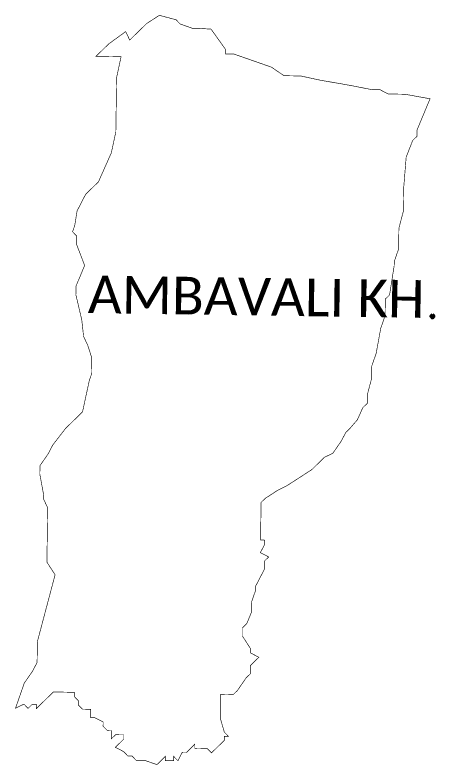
# Model space of a CAD drawing. Header units: metres. Extents: x 298399 to 302124, y 1966948 to 1969995.
# Drawn here: x 300756 to 302124, y 1967053 to 1969499 of the extents above; entities that cross this region are included whole.
import ezdxf

# ---------------------------------------------------------------- set-up
doc = ezdxf.new("R2010")
doc.units = ezdxf.units.M
doc.header["$MEASUREMENT"] = 0
doc.layers.add('VILLAGE NAME', color=250, linetype='Continuous')
doc.styles.get("Standard").update_dxf_attribs({"font": 'simplex.shx'})

msp = doc.modelspace()

# ---------------------------------------------------------------- linework, layer by layer
at = {"color": 6, "const_width": 2, "flags": 128}
msp.add_lwpolyline([(301102.3, 1969363.3), (301020.4, 1969364.5), (301062, 1969404.9), (301117.2, 1969445), (301130.4, 1969417.5), (301185.8, 1969471.3), (301227.2, 1969498.1), (301281.6, 1969483.6), (301295, 1969469.8), (301335.8, 1969455.5), (301361.4, 1969455.2), (301396, 1969453), (301444, 1969385.7), (301443.8, 1969372), (301471.1, 1969371.6), (301590.8, 1969329.8), (301593.4, 1969328.9), (301633.9, 1969301.1), (301688.5, 1969300.3), (301756.3, 1969285.7), (301813.8, 1969276), (301855.4, 1969268.5), (301919.9, 1969255.9), (301947.2, 1969255.5), (301974.4, 1969241.5), (302028.9, 1969240.7), (302110.6, 1969225.9), (302068.2, 1969124.1), (302068.1, 1969103.6), (302054.1, 1969090.2), (302032.8, 1969035.9), (302024.5, 1968933.6), (302023.4, 1968858.5), (302009, 1968804.1), (302008, 1968735.9), (301993.8, 1968695.1), (301993.6, 1968681.5), (301978.5, 1968586.1), (301964.7, 1968572.7), (301963.9, 1968518.1), (301949.7, 1968477.3), (301934.8, 1968395.6), (301920.6, 1968354.9), (301920, 1968313.9), (301905.6, 1968259.5), (301905.6, 1968232.2), (301891.3, 1968218.8), (301873.4, 1968178.9), (301855.7, 1968158.4), (301849.4, 1968151.1), (301836.2, 1968138.3), (301835.5, 1968137.6), (301821.5, 1968110.6), (301793.6, 1968070), (301766.1, 1968056.7), (301724.6, 1968016.4), (301641.9, 1967963), (301614.4, 1967949.7), (301573.1, 1967923), (301559.2, 1967909.6), (301557.4, 1967786.7), (301571.1, 1967786.5), (301570.9, 1967772.8), (301556.9, 1967745.8), (301584, 1967731.7), (301570.1, 1967718.3), (301569.7, 1967691), (301541.6, 1967636.8), (301541.4, 1967623.1), (301527.2, 1967582.3), (301527.2, 1967550), (301512.5, 1967514.3), (301498.5, 1967500.8), (301498.5, 1967473.5), (301525, 1967432.2), (301525, 1967418.6), (301551.9, 1967404.5), (301524.2, 1967377.6), (301523.8, 1967350.3), (301510, 1967336.9), (301482.1, 1967296.3), (301468.3, 1967282.8), (301427.3, 1967283.4), (301427.3, 1967201.5), (301439.2, 1967160.4), (301452.7, 1967146.5), (301439, 1967146.7), (301438.8, 1967133.1), (301397.2, 1967092.7), (301383.8, 1967106.6), (301342.9, 1967107.2), (301342.9, 1967120.8), (301315.4, 1967093.9), (301301.7, 1967094.1), (301287.7, 1967067), (301274.2, 1967080.9), (301274, 1967067.2), (301246.7, 1967067.6), (301246.7, 1967081.3), (301219.2, 1967054.4), (301178.5, 1967068.6), (301151.2, 1967068.6), (301137.7, 1967082.8), (301124.1, 1967082.8), (301110.6, 1967096.9), (301083.5, 1967110.9), (301111.2, 1967137.8), (301111.2, 1967151.5), (301084.1, 1967151.8), (301070.2, 1967138.4), (301070.6, 1967165.7), (301057, 1967165.9), (301043.6, 1967179.7), (301043.8, 1967193.4), (301016.6, 1967207.5), (301003, 1967207.7), (301003.4, 1967235), (300976.1, 1967235.3), (300962.6, 1967249.2), (300962.8, 1967262.8), (300949.4, 1967276.7), (300949.6, 1967290.3), (300881.3, 1967291.3), (300825.9, 1967237.5), (300826.1, 1967251.2), (300812.5, 1967251.3), (300798.6, 1967237.9), (300785.2, 1967251.7), (300757.7, 1967238.5), (300786.2, 1967320), (300814, 1967360.5), (300828.1, 1967387.7), (300829.1, 1967455.9), (300886.8, 1967673.5), (300860.1, 1967714.9), (300862.7, 1967892.3), (300849.5, 1967919.6), (300849.6, 1967933.4), (300837, 1968001.9), (300837.4, 1968029.2), (300865.3, 1968069.7), (300879.3, 1968096.9), (300921, 1968150.8), (300976.4, 1968204.7), (300998.4, 1968306.7), (301005.5, 1968327.1), (301006.3, 1968381.7), (300993.2, 1968422.9), (300979.9, 1968450.3), (300973.9, 1968505), (300954.6, 1968587.2), (300955, 1968614.6), (300983.3, 1968682.4), (300957, 1968751), (300957.4, 1968778.3), (300943.9, 1968792.2), (300951, 1968812.6), (300958.6, 1968860.2), (300986.6, 1968914.5), (301028.2, 1968954.8), (301070.5, 1969049.8), (301085.1, 1969117.8), (301087.7, 1969295.3), (301102.3, 1969363.3)], dxfattribs=at)

# ---------------------------------------------------------------- texts
at = {"layer": 'VILLAGE NAME', "insert": (300994.8, 1968649.9), "char_height": 122.778, "attachment_point": 1, "rotation": 359.1736}
msp.add_mtext_dynamic_manual_height_columns('{\\fCalibri|b0|i0|c0|p34;AMBAVALI KH}.', width=1512.127, gutter_width=613.9, heights=[280.3], dxfattribs=at)

doc.saveas('drawing.dxf')
